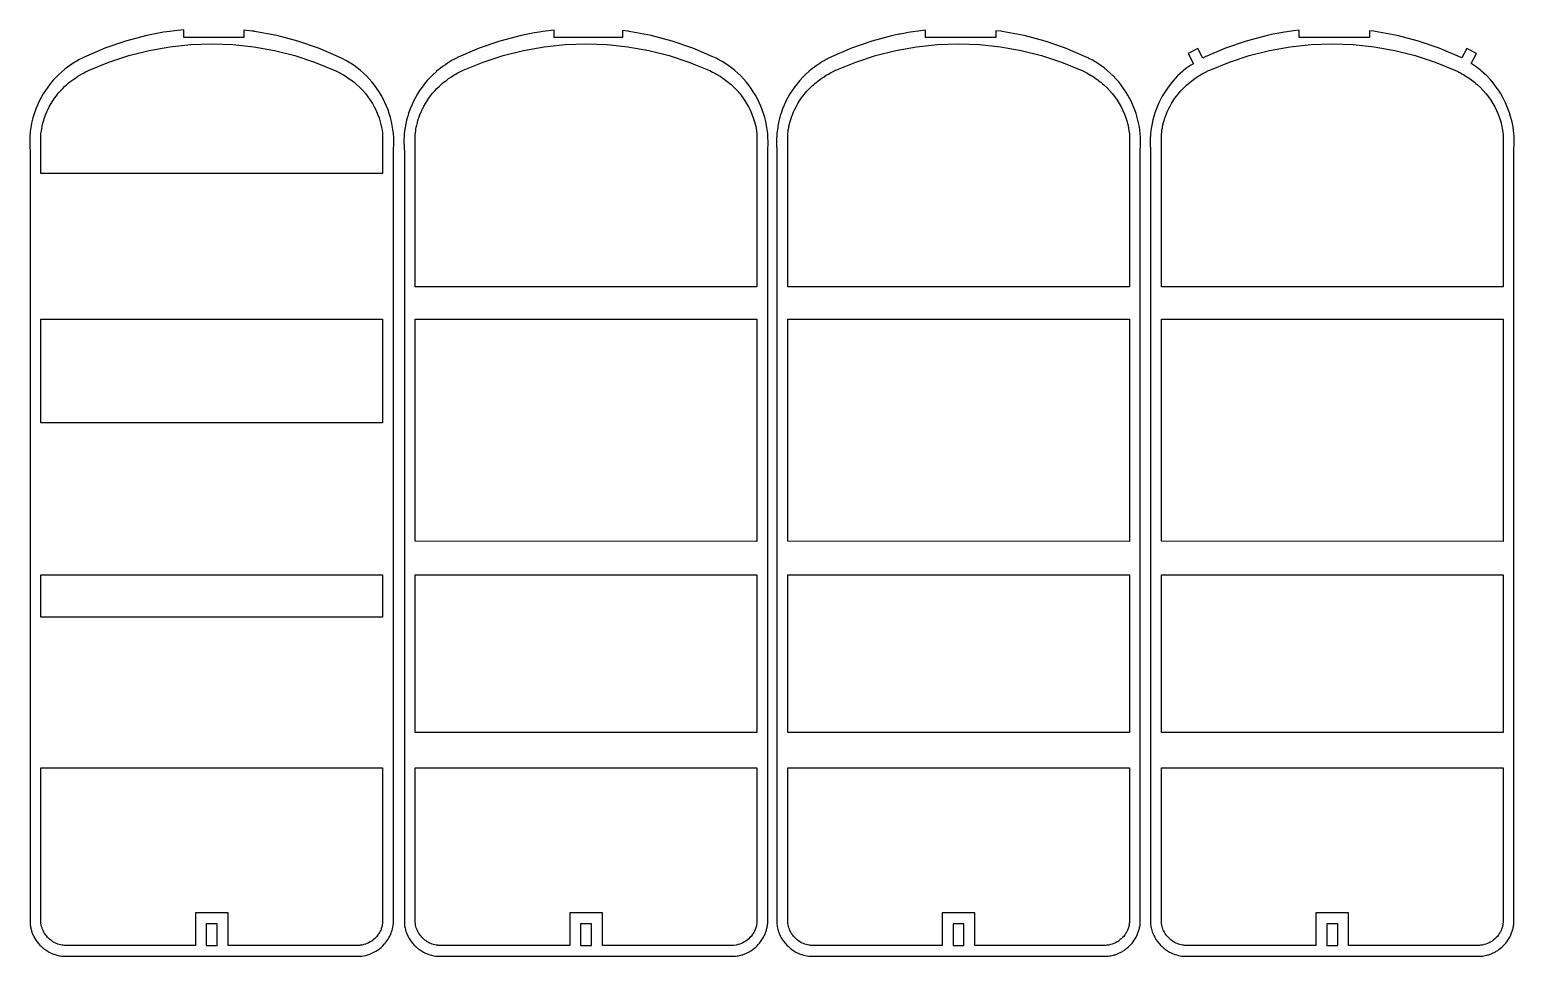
# Model space of a CAD drawing. Extents: x -538 to 492, y -361 to 472.
# Drawn here: x -537.9 to -128.5, y -361.2 to -105.8 of the extents above; entities that cross this region are included whole.
import ezdxf

# ---------------------------------------------------------------- set-up
doc = ezdxf.new("R2010")
doc.units = 0
doc.layers.get('0').update_dxf_attribs({"linetype": 'CONTINUOUS'})
doc.layers.add('SECTIONCUTEDGES', color=18, linetype='CONTINUOUS')

msp = doc.modelspace()

# ---------------------------------------------------------------- linework, layer by layer
for points in [[(-431.56, -246.85), (-431.56, -185.61), (-337.38, -185.61), (-337.38, -246.86)], [(-431.56, -299.58), (-431.56, -256.11), (-337.38, -256.11), (-337.38, -299.58)], [(-177.22, -352.24), (-180.22, -352.24), (-180.22, -358.23), (-177.22, -358.23)]]:
    msp.add_lwpolyline(points, close=True)
at = {"layer": 'SECTIONCUTEDGES'}
for points in [[(-535.07, -358.12), (-534.61, -358.57), (-534.13, -359), (-533.61, -359.39), (-533.08, -359.74), (-532.52, -360.06), (-531.94, -360.35), (-531.29, -360.62), (-531.09, -360.69), (-530.84, -360.77), (-530.41, -360.9), (-530.08, -360.99), (-529.63, -361.08), (-529.4, -361.12), (-529.06, -361.17), (-528.43, -361.23), (-446.93, -361.23), (-446.39, -361.18), (-445.8, -361.1), (-445.21, -360.97), (-444.63, -360.81), (-444.06, -360.62), (-443.5, -360.39), (-442.96, -360.13), (-442.43, -359.84), (-441.93, -359.52), (-441.44, -359.16), (-440.98, -358.78), (-440.53, -358.37), (-440.12, -357.93), (-439.83, -357.59), (-439.55, -357.24), (-439.29, -356.88), (-439.05, -356.5), (-438.82, -356.12), (-438.61, -355.72), (-438.42, -355.32), (-438.25, -354.9), (-438.09, -354.48), (-437.95, -354.06), (-437.84, -353.63), (-437.74, -353.19), (-437.67, -352.83), (-437.61, -352.47), (-437.6, -352.31), (-437.59, -352.19), (-437.59, -139.2), (-437.58, -138.97), (-437.56, -138.42), (-437.51, -137.86), (-437.48, -137.3), (-437.48, -136.75), (-437.51, -135.52), (-437.59, -134.41), (-437.72, -133.3), (-437.9, -132.2), (-438.13, -131.11), (-438.4, -130.03), (-438.72, -128.96), (-439.08, -127.91), (-439.49, -126.87), (-439.94, -125.85), (-440.44, -124.85), (-440.98, -123.88), (-441.56, -122.93), (-442.18, -122), (-442.84, -121.1), (-443.53, -120.23), (-444.27, -119.39), (-445.04, -118.59), (-445.84, -117.82), (-446.68, -117.08), (-447.55, -116.38), (-448.44, -115.72), (-449.39, -115.08), (-449.78, -114.84), (-450.72, -114.28), (-451.73, -113.75), (-452.69, -113.29), (-458.23, -110.91), (-463.92, -108.95), (-469.75, -107.41), (-475.85, -106.28), (-475.97, -106.26), (-476.51, -106.2), (-478.8, -105.96), (-478.8, -107.96), (-495.36, -107.96), (-495.36, -105.83), (-497.85, -106.12), (-499.27, -106.3), (-500.09, -106.41), (-501.01, -106.55), (-501.93, -106.69), (-502.84, -106.85), (-503.3, -106.94), (-504.21, -107.11), (-505.16, -107.31), (-505.58, -107.41), (-511.43, -108.95), (-517.13, -110.91), (-523, -113.45), (-523.57, -113.73), (-523.8, -113.85), (-524.22, -114.08), (-524.63, -114.31), (-525.04, -114.55), (-525.45, -114.8), (-525.85, -115.06), (-526.25, -115.32), (-526.65, -115.59), (-527.04, -115.86), (-527.42, -116.14), (-527.8, -116.43), (-528.18, -116.72), (-529.01, -117.42), (-529.88, -118.21), (-530.69, -119.01), (-531.47, -119.86), (-532.21, -120.73), (-532.91, -121.64), (-533.56, -122.58), (-534.18, -123.55), (-534.75, -124.55), (-535.27, -125.57), (-535.75, -126.61), (-536.19, -127.67), (-536.66, -129.01), (-536.9, -129.8), (-536.99, -130.16), (-537.18, -130.89), (-537.34, -131.62), (-537.46, -132.25), (-537.55, -132.78), (-537.63, -133.31), (-537.7, -133.85), (-537.76, -134.39), (-537.81, -134.92), (-537.85, -135.61), (-537.88, -136.3), (-537.88, -137.06), (-537.86, -137.57), (-537.83, -137.98), (-537.8, -138.39), (-537.77, -139), (-537.77, -139.21), (-537.77, -352.19), (-537.76, -352.34), (-537.72, -352.63), (-537.69, -352.86), (-537.65, -353.11), (-537.6, -353.36), (-537.54, -353.61), (-537.48, -353.86), (-537.42, -354.1), (-537.34, -354.35), (-537.26, -354.59), (-537.17, -354.83), (-537.08, -355.06), (-536.98, -355.3), (-536.87, -355.53), (-536.64, -355.98), (-536.6, -356.05), (-536.27, -356.61), (-535.9, -357.14), (-535.5, -357.64)], [(-431.87, -358.12), (-431.41, -358.57), (-430.92, -359), (-430.41, -359.39), (-429.87, -359.74), (-429.32, -360.06), (-428.74, -360.35), (-428.05, -360.63), (-427.57, -360.8), (-427.18, -360.91), (-426.99, -360.96), (-426.54, -361.06), (-426.35, -361.1), (-425.87, -361.17), (-425.68, -361.19), (-425.22, -361.23), (-343.72, -361.23), (-343.22, -361.19), (-342.83, -361.14), (-342.47, -361.08), (-342.12, -361), (-341.76, -360.91), (-341.54, -360.85), (-341.33, -360.79), (-341.11, -360.71), (-340.89, -360.64), (-340.68, -360.56), (-340.47, -360.47), (-340.26, -360.38), (-340.05, -360.28), (-339.85, -360.18), (-339.65, -360.08), (-339.45, -359.97), (-339.25, -359.85), (-338.83, -359.59), (-338.43, -359.31), (-338.04, -359.01), (-337.67, -358.69), (-337.31, -358.35), (-336.97, -358), (-336.65, -357.62), (-336.34, -357.24), (-336.06, -356.83), (-335.79, -356.42), (-335.55, -355.99), (-335.33, -355.55), (-335.22, -355.31), (-335.11, -355.06), (-335.01, -354.81), (-334.92, -354.56), (-334.83, -354.31), (-334.75, -354.05), (-334.68, -353.79), (-334.61, -353.53), (-334.55, -353.27), (-334.5, -353), (-334.45, -352.74), (-334.4, -352.39), (-334.39, -352.3), (-334.38, -352.19), (-334.38, -139.2), (-334.38, -139.08), (-334.35, -138.42), (-334.29, -137.64), (-334.27, -137.08), (-334.27, -136.64), (-334.31, -135.52), (-334.39, -134.41), (-334.52, -133.3), (-334.7, -132.2), (-334.92, -131.11), (-335.19, -130.03), (-335.51, -128.96), (-335.88, -127.91), (-336.28, -126.87), (-336.74, -125.85), (-337.23, -124.85), (-337.77, -123.88), (-338.35, -122.93), (-338.97, -122), (-339.63, -121.1), (-340.33, -120.23), (-341.06, -119.39), (-341.83, -118.59), (-342.64, -117.82), (-343.47, -117.08), (-344.34, -116.38), (-345.24, -115.72), (-346.25, -115.04), (-346.91, -114.63), (-347.33, -114.39), (-347.84, -114.1), (-348.59, -113.72), (-349.49, -113.28), (-355.02, -110.91), (-360.72, -108.95), (-366.54, -107.41), (-372.58, -106.29), (-372.87, -106.25), (-374.45, -106.09), (-374.45, -107.96), (-393.28, -107.96), (-393.28, -105.95), (-395.61, -106.24), (-396.36, -106.34), (-397.36, -106.49), (-398.7, -106.69), (-400.02, -106.93), (-400.98, -107.11), (-402.4, -107.41), (-408.23, -108.95), (-413.92, -110.91), (-419.7, -113.39), (-420.03, -113.56), (-420.59, -113.85), (-421.15, -114.16), (-421.35, -114.27), (-421.94, -114.61), (-422.52, -114.97), (-422.71, -115.09), (-423.27, -115.47), (-423.83, -115.86), (-424.02, -116), (-424.57, -116.41), (-425.1, -116.83), (-425.67, -117.3), (-425.81, -117.43), (-426.67, -118.21), (-427.49, -119.01), (-428.27, -119.86), (-429, -120.73), (-429.7, -121.64), (-430.36, -122.58), (-430.97, -123.55), (-431.54, -124.55), (-432.07, -125.57), (-432.55, -126.61), (-432.98, -127.67), (-433.41, -128.87), (-433.56, -129.36), (-433.78, -130.1), (-433.94, -130.73), (-434.05, -131.23), (-434.16, -131.74), (-434.26, -132.24), (-434.34, -132.75), (-434.42, -133.26), (-434.51, -133.93), (-434.58, -134.61), (-434.63, -135.29), (-434.67, -136.18), (-434.67, -136.4), (-434.67, -137.16), (-434.65, -137.62), (-434.61, -138.2), (-434.58, -138.64), (-434.56, -139.31), (-434.55, -352.35), (-434.53, -352.53), (-434.51, -352.72), (-434.42, -353.24), (-434.37, -353.47), (-434.29, -353.82), (-434.23, -354.05), (-434.12, -354.39), (-434, -354.73), (-433.87, -355.06), (-433.73, -355.39), (-433.68, -355.5), (-433.52, -355.82), (-433.36, -356.11), (-433.24, -356.32), (-433.06, -356.61), (-432.7, -357.14), (-432.3, -357.64)], [(-329.15, -358.12), (-328.69, -358.57), (-328.21, -359), (-327.69, -359.39), (-327.16, -359.74), (-326.6, -360.06), (-326.02, -360.35), (-325.39, -360.61), (-324.98, -360.75), (-324.55, -360.89), (-324.1, -361), (-324.01, -361.02), (-323.54, -361.11), (-323.06, -361.18), (-322.77, -361.21), (-322.52, -361.23), (-241, -361.23), (-240.76, -361.21), (-240.54, -361.19), (-240.11, -361.14), (-239.75, -361.08), (-239.4, -361), (-239.05, -360.91), (-238.83, -360.85), (-238.61, -360.79), (-238.39, -360.71), (-238.18, -360.64), (-237.97, -360.56), (-237.75, -360.47), (-237.55, -360.38), (-237.34, -360.28), (-237.13, -360.18), (-236.93, -360.08), (-236.73, -359.97), (-236.53, -359.85), (-236.12, -359.59), (-235.71, -359.31), (-235.33, -359.01), (-234.95, -358.69), (-234.59, -358.35), (-234.25, -358), (-233.93, -357.62), (-233.63, -357.24), (-233.34, -356.83), (-233.08, -356.42), (-232.83, -355.99), (-232.61, -355.55), (-232.5, -355.31), (-232.39, -355.06), (-232.29, -354.81), (-232.2, -354.56), (-232.11, -354.31), (-232.03, -354.05), (-231.96, -353.79), (-231.89, -353.53), (-231.83, -353.27), (-231.78, -353), (-231.73, -352.74), (-231.69, -352.45), (-231.67, -352.21), (-231.67, -139.2), (-231.66, -138.86), (-231.62, -138.19), (-231.57, -137.53), (-231.56, -137.3), (-231.56, -136.75), (-231.59, -135.52), (-231.67, -134.41), (-231.8, -133.3), (-231.98, -132.2), (-232.21, -131.11), (-232.48, -130.03), (-232.8, -128.96), (-233.16, -127.91), (-233.57, -126.87), (-234.02, -125.85), (-234.52, -124.85), (-235.06, -123.88), (-235.64, -122.93), (-236.26, -122), (-236.92, -121.1), (-237.61, -120.23), (-238.35, -119.39), (-239.12, -118.59), (-239.92, -117.82), (-240.76, -117.08), (-241.63, -116.38), (-242.52, -115.72), (-243.59, -115), (-243.89, -114.82), (-244.83, -114.27), (-245.62, -113.85), (-246.1, -113.61), (-246.77, -113.28), (-252.25, -110.92), (-257.9, -108.97), (-263.66, -107.44), (-269.7, -106.31), (-270.1, -106.26), (-271.49, -106.12), (-271.49, -107.96), (-290.83, -107.96), (-290.83, -105.98), (-291.52, -106.07), (-293.63, -106.34), (-294.38, -106.45), (-295.62, -106.63), (-296.85, -106.84), (-297.83, -107.02), (-298.14, -107.08), (-299.08, -107.27), (-299.86, -107.44), (-305.63, -108.97), (-311.26, -110.92), (-316.79, -113.31), (-317.12, -113.46), (-317.41, -113.61), (-318.25, -114.05), (-318.83, -114.38), (-319.42, -114.73), (-319.99, -115.1), (-320.56, -115.47), (-320.93, -115.73), (-321.49, -116.14), (-322.03, -116.55), (-322.39, -116.84), (-323, -117.35), (-323.96, -118.21), (-324.78, -119.02), (-325.55, -119.86), (-326.29, -120.74), (-326.99, -121.65), (-327.65, -122.59), (-328.26, -123.55), (-328.83, -124.55), (-329.35, -125.57), (-329.83, -126.61), (-330.27, -127.67), (-330.69, -128.87), (-330.81, -129.24), (-331.03, -129.98), (-331.09, -130.23), (-331.22, -130.73), (-331.28, -130.98), (-331.39, -131.48), (-331.49, -131.99), (-331.59, -132.5), (-331.63, -132.75), (-331.71, -133.26), (-331.79, -133.93), (-331.84, -134.39), (-331.9, -135.06), (-331.94, -135.74), (-331.96, -136.51), (-331.96, -137.05), (-331.95, -137.27), (-331.92, -137.8), (-331.87, -138.64), (-331.85, -139.31), (-331.84, -352.31), (-331.77, -352.85), (-331.75, -352.98), (-331.68, -353.36), (-331.66, -353.47), (-331.57, -353.82), (-331.48, -354.16), (-331.37, -354.5), (-331.25, -354.84), (-331.11, -355.17), (-331.06, -355.28), (-330.91, -355.61), (-330.63, -356.14), (-330.42, -356.49), (-330.36, -356.59), (-329.98, -357.14), (-329.58, -357.64)], [(-227.32, -356.61), (-226.95, -357.14), (-226.55, -357.64), (-226.12, -358.12), (-225.66, -358.57), (-225.17, -359), (-224.66, -359.39), (-224.12, -359.74), (-223.57, -360.06), (-222.99, -360.35), (-222.1, -360.7), (-221.61, -360.86), (-221.15, -360.98), (-220.7, -361.08), (-220.22, -361.16), (-219.74, -361.21), (-219.47, -361.23), (-137.95, -361.23), (-137.47, -361.19), (-137.32, -361.17), (-136.96, -361.12), (-136.84, -361.1), (-136.48, -361.03), (-136.13, -360.95), (-135.79, -360.85), (-135.58, -360.79), (-135.36, -360.71), (-135.15, -360.64), (-134.93, -360.56), (-134.72, -360.47), (-134.51, -360.38), (-134.31, -360.28), (-134.1, -360.18), (-133.9, -360.08), (-133.7, -359.97), (-133.5, -359.85), (-133.08, -359.59), (-132.68, -359.31), (-132.29, -359.01), (-131.92, -358.69), (-131.56, -358.35), (-131.22, -358), (-130.9, -357.62), (-130.59, -357.24), (-130.31, -356.83), (-130.05, -356.42), (-129.8, -355.99), (-129.58, -355.55), (-129.47, -355.31), (-129.36, -355.06), (-129.26, -354.81), (-129.17, -354.56), (-129.08, -354.31), (-129, -354.05), (-128.93, -353.79), (-128.86, -353.53), (-128.8, -353.27), (-128.75, -353), (-128.7, -352.74), (-128.66, -352.47), (-128.64, -352.25), (-128.64, -352.19), (-128.63, -139.2), (-128.61, -138.53), (-128.56, -137.86), (-128.53, -137.3), (-128.52, -136.75), (-128.56, -135.59), (-128.59, -135.04), (-128.73, -133.63), (-128.87, -132.64), (-129.06, -131.66), (-129.28, -130.68), (-129.54, -129.71), (-129.83, -128.75), (-130.17, -127.8), (-130.54, -126.87), (-130.94, -125.95), (-131.38, -125.05), (-131.86, -124.17), (-132.37, -123.3), (-132.91, -122.46), (-133.48, -121.64), (-134.09, -120.84), (-134.73, -120.06), (-135.39, -119.31), (-136.09, -118.59), (-136.81, -117.89), (-137.56, -117.22), (-137.95, -116.89), (-138.33, -116.59), (-139, -116.07), (-140.39, -115.11), (-138.98, -112.37), (-141.64, -110.99), (-142.99, -113.61), (-149.28, -110.91), (-154.97, -108.95), (-160.8, -107.41), (-166.92, -106.28), (-167.28, -106.23), (-168.46, -106.12), (-168.46, -107.96), (-187.8, -107.96), (-187.8, -105.98), (-189.44, -106.18), (-191.19, -106.42), (-191.91, -106.53), (-193.45, -106.78), (-195.07, -107.08), (-196.6, -107.4), (-202.48, -108.95), (-208.17, -110.91), (-213.77, -113.31), (-214.44, -113.64), (-215.81, -110.99), (-218.47, -112.37), (-217.01, -115.2), (-218.08, -115.81), (-218.25, -115.93), (-218.86, -116.38), (-219.74, -117.09), (-219.89, -117.22), (-220.64, -117.89), (-221.36, -118.59), (-222.06, -119.31), (-222.72, -120.06), (-223.36, -120.84), (-223.97, -121.64), (-224.54, -122.46), (-225.08, -123.3), (-225.59, -124.17), (-226.07, -125.05), (-226.51, -125.95), (-226.91, -126.87), (-227.28, -127.8), (-227.62, -128.75), (-227.91, -129.71), (-228.17, -130.68), (-228.39, -131.66), (-228.58, -132.64), (-228.72, -133.63), (-228.83, -134.68), (-228.91, -135.92), (-228.92, -136.3), (-228.93, -136.95), (-228.91, -137.47), (-228.83, -138.85), (-228.81, -139.31), (-228.81, -352.24), (-228.79, -352.44), (-228.74, -352.85), (-228.71, -353.05), (-228.62, -353.47), (-228.57, -353.7), (-228.48, -354.05), (-228.44, -354.16), (-228.34, -354.5), (-228.21, -354.84), (-228.08, -355.17), (-227.93, -355.5), (-227.77, -355.82), (-227.65, -356.05)], [(-534.77, -145.51), (-534.77, -134.55), (-534.71, -134.09), (-534.65, -133.66), (-534.56, -133.07), (-534.44, -132.49), (-534.31, -131.91), (-534.16, -131.3), (-534, -130.76), (-533.87, -130.35), (-533.54, -129.4), (-533.49, -129.27), (-533.16, -128.48), (-532.8, -127.7), (-532.41, -126.93), (-531.98, -126.18), (-531.53, -125.44), (-531.04, -124.73), (-530.53, -124.03), (-529.98, -123.35), (-529.41, -122.69), (-528.75, -122), (-528.25, -121.51), (-527.76, -121.05), (-527.24, -120.6), (-526.81, -120.24), (-526.28, -119.83), (-525.75, -119.44), (-525.2, -119.06), (-524.67, -118.7), (-524.07, -118.33), (-523.95, -118.26), (-523.33, -117.9), (-523.08, -117.77), (-522.46, -117.44), (-522.2, -117.31), (-521.84, -117.13), (-521.46, -116.96), (-516.05, -114.75), (-510.56, -112.96), (-504.95, -111.55), (-499.24, -110.54), (-493.48, -109.93), (-487.68, -109.73), (-481.88, -109.93), (-476.11, -110.54), (-470.41, -111.55), (-464.8, -112.96), (-459.31, -114.75), (-453.51, -117.13), (-452.77, -117.5), (-452.35, -117.72), (-451.94, -117.95), (-451.53, -118.19), (-451.32, -118.31), (-450.92, -118.55), (-450.52, -118.81), (-450.13, -119.07), (-449.75, -119.33), (-449.37, -119.61), (-449.19, -119.75), (-448.82, -120.03), (-448.45, -120.32), (-448.05, -120.66), (-447.64, -121.01), (-446.81, -121.79), (-446.03, -122.6), (-445.3, -123.44), (-444.62, -124.31), (-443.98, -125.22), (-443.39, -126.15), (-442.85, -127.12), (-442.37, -128.1), (-441.93, -129.11), (-441.56, -130.14), (-441.23, -131.19), (-440.95, -132.32), (-440.85, -132.81), (-440.72, -133.55), (-440.62, -134.23), (-440.58, -134.57), (-440.58, -145.51)], [(-431.56, -176.68), (-431.56, -134.53), (-431.54, -134.33), (-431.45, -133.66), (-431.38, -133.27), (-431.28, -132.69), (-431.15, -132.1), (-430.99, -131.44), (-430.84, -130.89), (-430.67, -130.35), (-430.49, -129.83), (-430.28, -129.27), (-429.96, -128.48), (-429.6, -127.7), (-429.2, -126.93), (-428.78, -126.18), (-428.32, -125.44), (-427.84, -124.73), (-427.32, -124.03), (-426.78, -123.35), (-426.21, -122.69), (-425.61, -122.06), (-424.9, -121.37), (-424.73, -121.21), (-424.3, -120.83), (-424.03, -120.6), (-423.6, -120.24), (-423.43, -120.11), (-422.9, -119.7), (-422.36, -119.31), (-422.18, -119.18), (-421.58, -118.78), (-421.22, -118.55), (-420.62, -118.18), (-420.38, -118.04), (-420, -117.83), (-419.5, -117.57), (-418.53, -117.09), (-418.31, -116.98), (-412.84, -114.75), (-407.35, -112.96), (-401.74, -111.55), (-396.04, -110.54), (-390.27, -109.93), (-384.47, -109.73), (-378.67, -109.93), (-372.91, -110.54), (-367.2, -111.55), (-361.59, -112.96), (-356.11, -114.75), (-350.6, -117), (-350.37, -117.1), (-349.56, -117.5), (-349.14, -117.72), (-348.94, -117.84), (-348.53, -118.07), (-348.12, -118.31), (-347.92, -118.43), (-347.52, -118.68), (-347.12, -118.94), (-346.74, -119.2), (-346.36, -119.47), (-345.98, -119.75), (-345.61, -120.03), (-345.25, -120.32), (-344.84, -120.66), (-344.48, -120.97), (-343.6, -121.79), (-342.83, -122.6), (-342.1, -123.44), (-341.41, -124.31), (-340.78, -125.22), (-340.19, -126.15), (-339.65, -127.12), (-339.16, -128.1), (-338.73, -129.11), (-338.35, -130.14), (-338.03, -131.19), (-337.7, -132.53), (-337.61, -132.95), (-337.48, -133.77), (-337.38, -134.58), (-337.38, -176.69)], [(-328.85, -176.69), (-328.85, -134.55), (-328.83, -134.4), (-328.76, -133.86), (-328.7, -133.46), (-328.6, -132.88), (-328.52, -132.49), (-328.39, -131.91), (-328.27, -131.44), (-328.12, -130.89), (-327.95, -130.35), (-327.7, -129.62), (-327.59, -129.32), (-327.24, -128.48), (-326.88, -127.7), (-326.49, -126.93), (-326.06, -126.18), (-325.61, -125.44), (-325.12, -124.73), (-324.61, -124.03), (-324.06, -123.35), (-323.49, -122.69), (-322.85, -122.02), (-322.46, -121.63), (-322.01, -121.21), (-321.67, -120.9), (-321.41, -120.67), (-321.06, -120.38), (-320.54, -119.97), (-320.01, -119.57), (-319.47, -119.18), (-318.86, -118.78), (-318.27, -118.4), (-317.66, -118.04), (-317.04, -117.7), (-316.53, -117.44), (-315.66, -117.01), (-315.57, -116.97), (-310.13, -114.75), (-304.64, -112.96), (-299.03, -111.55), (-293.32, -110.54), (-287.56, -109.93), (-281.76, -109.73), (-275.96, -109.93), (-270.19, -110.54), (-264.49, -111.55), (-258.88, -112.96), (-253.39, -114.75), (-247.91, -116.99), (-247.62, -117.12), (-247.4, -117.22), (-246.97, -117.44), (-246.43, -117.72), (-246.01, -117.95), (-245.61, -118.19), (-245.2, -118.43), (-244.8, -118.68), (-244.41, -118.94), (-244.21, -119.07), (-243.83, -119.33), (-243.64, -119.47), (-243.27, -119.75), (-243.08, -119.89), (-242.71, -120.18), (-242.53, -120.32), (-242.17, -120.62), (-241.7, -121.03), (-240.89, -121.79), (-240.11, -122.6), (-239.38, -123.44), (-238.7, -124.31), (-238.06, -125.22), (-237.47, -126.15), (-236.93, -127.12), (-236.45, -128.1), (-236.01, -129.11), (-235.64, -130.14), (-235.31, -131.19), (-235, -132.46), (-234.91, -132.88), (-234.78, -133.66), (-234.66, -134.57), (-234.66, -176.69)], [(-225.81, -176.68), (-225.81, -134.58), (-225.75, -134.05), (-225.67, -133.46), (-225.57, -132.88), (-225.49, -132.49), (-225.36, -131.91), (-225.31, -131.72), (-225.17, -131.17), (-225, -130.62), (-224.87, -130.21), (-224.62, -129.5), (-224.53, -129.27), (-224.21, -128.48), (-223.85, -127.7), (-223.45, -126.93), (-223.03, -126.18), (-222.58, -125.44), (-222.09, -124.73), (-221.57, -124.03), (-221.03, -123.35), (-220.46, -122.69), (-219.86, -122.06), (-219.46, -121.66), (-219.15, -121.37), (-218.89, -121.13), (-218.29, -120.6), (-218.03, -120.38), (-217.51, -119.97), (-216.97, -119.57), (-216.61, -119.31), (-215.95, -118.85), (-215.35, -118.47), (-214.75, -118.11), (-214.26, -117.83), (-213.63, -117.5), (-212.82, -117.1), (-212.52, -116.96), (-207.09, -114.75), (-201.61, -112.96), (-196, -111.55), (-190.29, -110.54), (-184.52, -109.93), (-178.72, -109.73), (-172.93, -109.93), (-167.16, -110.54), (-161.45, -111.55), (-155.84, -112.96), (-150.36, -114.75), (-144.88, -116.99), (-144.72, -117.06), (-144.12, -117.35), (-143.81, -117.5), (-143.4, -117.72), (-142.98, -117.95), (-142.57, -118.19), (-142.17, -118.43), (-141.97, -118.55), (-141.57, -118.81), (-141.18, -119.07), (-140.99, -119.2), (-140.61, -119.47), (-140.23, -119.75), (-139.86, -120.03), (-139.5, -120.32), (-139.09, -120.66), (-138.67, -121.03), (-137.85, -121.79), (-137.08, -122.6), (-136.35, -123.44), (-135.66, -124.31), (-135.03, -125.22), (-134.44, -126.15), (-133.9, -127.12), (-133.41, -128.1), (-132.98, -129.11), (-132.6, -130.14), (-132.28, -131.19), (-131.95, -132.53), (-131.84, -133.09), (-131.78, -133.43), (-131.67, -134.23), (-131.63, -134.58), (-131.63, -176.69)], [(-534.79, -214.18), (-534.79, -185.61), (-440.58, -185.61), (-440.58, -214.18)], [(-328.85, -246.85), (-328.85, -185.59), (-234.66, -185.61), (-234.67, -246.86)], [(-225.81, -246.85), (-225.81, -185.62), (-131.63, -185.61), (-131.63, -246.86)], [(-534.77, -267.78), (-534.77, -256.11), (-440.59, -256.11), (-440.59, -267.78)], [(-328.85, -299.58), (-328.85, -256.11), (-234.67, -256.11), (-234.67, -299.58)], [(-225.81, -299.57), (-225.81, -256.11), (-131.63, -256.11), (-131.63, -299.58)], [(-532.94, -356), (-533.19, -355.71), (-533.42, -355.41), (-533.64, -355.1), (-533.85, -354.77), (-534.03, -354.44), (-534.2, -354.09), (-534.34, -353.74), (-534.47, -353.37), (-534.58, -353.01), (-534.67, -352.63), (-534.76, -352.04), (-534.77, -351.96), (-534.77, -309.26), (-440.59, -309.26), (-440.59, -351.97), (-440.6, -352.09), (-440.62, -352.27), (-440.65, -352.51), (-440.71, -352.83), (-440.77, -353.07), (-440.84, -353.32), (-440.92, -353.56), (-441, -353.8), (-441.1, -354.03), (-441.2, -354.26), (-441.32, -354.49), (-441.44, -354.71), (-441.57, -354.93), (-441.71, -355.14), (-441.85, -355.35), (-442.15, -355.73), (-442.48, -356.08), (-442.82, -356.42), (-443.19, -356.73), (-443.58, -357.02), (-443.99, -357.27), (-444.42, -357.5), (-444.86, -357.7), (-445.31, -357.87), (-445.77, -358.01), (-446.24, -358.12), (-446.76, -358.2), (-446.98, -358.23), (-447.11, -358.23), (-483.18, -358.23), (-483.18, -349.24), (-492.18, -349.24), (-492.18, -358.23), (-528.29, -358.23), (-528.62, -358.2), (-528.99, -358.15), (-529.37, -358.07), (-529.73, -357.98), (-530.1, -357.86), (-530.45, -357.73), (-530.8, -357.57), (-531.14, -357.4), (-531.47, -357.21), (-531.79, -357), (-532.09, -356.78), (-532.39, -356.53), (-532.67, -356.28)], [(-428.27, -357.21), (-428.58, -357), (-428.89, -356.78), (-429.18, -356.53), (-429.46, -356.28), (-429.73, -356), (-429.98, -355.71), (-430.22, -355.41), (-430.44, -355.1), (-430.64, -354.77), (-430.83, -354.44), (-430.99, -354.09), (-431.14, -353.74), (-431.27, -353.37), (-431.37, -353.01), (-431.46, -352.63), (-431.54, -352.19), (-431.56, -352.01), (-431.56, -351.96), (-431.56, -309.26), (-337.38, -309.26), (-337.39, -352.06), (-337.41, -352.23), (-337.43, -352.41), (-337.46, -352.58), (-337.51, -352.83), (-337.57, -353.07), (-337.64, -353.32), (-337.71, -353.56), (-337.8, -353.8), (-337.89, -354.03), (-338, -354.26), (-338.11, -354.49), (-338.23, -354.71), (-338.36, -354.93), (-338.5, -355.14), (-338.65, -355.35), (-338.95, -355.73), (-339.27, -356.08), (-339.62, -356.42), (-339.99, -356.73), (-340.38, -357.02), (-340.79, -357.27), (-341.21, -357.5), (-341.65, -357.7), (-342.1, -357.87), (-342.57, -358.01), (-343.04, -358.12), (-343.69, -358.22), (-343.81, -358.23), (-343.91, -358.23), (-379.98, -358.23), (-379.98, -349.24), (-388.97, -349.24), (-388.97, -358.23), (-425.04, -358.23), (-425.22, -358.22), (-425.35, -358.21), (-425.79, -358.15), (-426.16, -358.07), (-426.53, -357.98), (-426.89, -357.86), (-427.25, -357.73), (-427.6, -357.57), (-427.94, -357.4)], [(-327.02, -356), (-327.27, -355.71), (-327.5, -355.41), (-327.72, -355.1), (-327.93, -354.77), (-328.11, -354.44), (-328.28, -354.09), (-328.42, -353.74), (-328.55, -353.37), (-328.66, -353.01), (-328.75, -352.63), (-328.84, -352.09), (-328.85, -351.96), (-328.85, -309.26), (-234.67, -309.26), (-234.67, -352.03), (-234.68, -352.13), (-234.75, -352.58), (-234.79, -352.83), (-234.85, -353.07), (-234.92, -353.32), (-235, -353.56), (-235.08, -353.8), (-235.18, -354.03), (-235.28, -354.26), (-235.39, -354.49), (-235.52, -354.71), (-235.65, -354.93), (-235.78, -355.14), (-235.93, -355.35), (-236.23, -355.73), (-236.56, -356.08), (-236.9, -356.42), (-237.27, -356.73), (-237.66, -357.02), (-238.07, -357.27), (-238.5, -357.5), (-238.94, -357.7), (-239.39, -357.87), (-239.85, -358.01), (-240.32, -358.12), (-240.89, -358.21), (-241.11, -358.23), (-241.19, -358.23), (-277.26, -358.23), (-277.26, -349.24), (-286.25, -349.24), (-286.25, -358.23), (-322.37, -358.23), (-322.48, -358.22), (-322.7, -358.2), (-323.07, -358.15), (-323.45, -358.07), (-323.81, -357.98), (-324.18, -357.86), (-324.53, -357.73), (-324.88, -357.57), (-325.22, -357.4), (-325.55, -357.21), (-325.87, -357), (-326.17, -356.78), (-326.47, -356.53), (-326.75, -356.28)], [(-223.71, -356.28), (-223.98, -356), (-224.23, -355.71), (-224.47, -355.41), (-224.69, -355.1), (-224.89, -354.77), (-225.08, -354.44), (-225.24, -354.09), (-225.39, -353.74), (-225.52, -353.37), (-225.63, -353.01), (-225.71, -352.63), (-225.79, -352.21), (-225.81, -351.98), (-225.81, -309.26), (-131.63, -309.26), (-131.64, -351.99), (-131.65, -352.15), (-131.69, -352.44), (-131.71, -352.58), (-131.76, -352.83), (-131.82, -353.07), (-131.89, -353.32), (-131.96, -353.56), (-132.05, -353.8), (-132.15, -354.03), (-132.25, -354.26), (-132.36, -354.49), (-132.48, -354.71), (-132.61, -354.93), (-132.75, -355.14), (-132.9, -355.35), (-133.2, -355.73), (-133.52, -356.08), (-133.87, -356.42), (-134.24, -356.73), (-134.63, -357.02), (-135.04, -357.27), (-135.46, -357.5), (-135.9, -357.7), (-136.36, -357.87), (-136.82, -358.01), (-137.29, -358.12), (-137.81, -358.2), (-138.11, -358.23), (-138.16, -358.23), (-174.23, -358.23), (-174.23, -349.24), (-183.22, -349.24), (-183.22, -358.23), (-219.33, -358.23), (-219.66, -358.2), (-220.04, -358.15), (-220.41, -358.07), (-220.78, -357.98), (-221.14, -357.86), (-221.5, -357.73), (-221.85, -357.57), (-222.19, -357.4), (-222.52, -357.21), (-222.83, -357), (-223.14, -356.78), (-223.43, -356.53)], [(-486.18, -358.23), (-486.18, -352.24), (-489.18, -352.24), (-489.18, -358.23)], [(-385.97, -358.23), (-382.97, -358.23), (-382.97, -352.24), (-385.97, -352.24)], [(-283.26, -358.23), (-280.26, -358.23), (-280.26, -352.24), (-283.26, -352.24)]]:
    msp.add_lwpolyline(points, close=True, dxfattribs=at)

doc.saveas('drawing.dxf')
